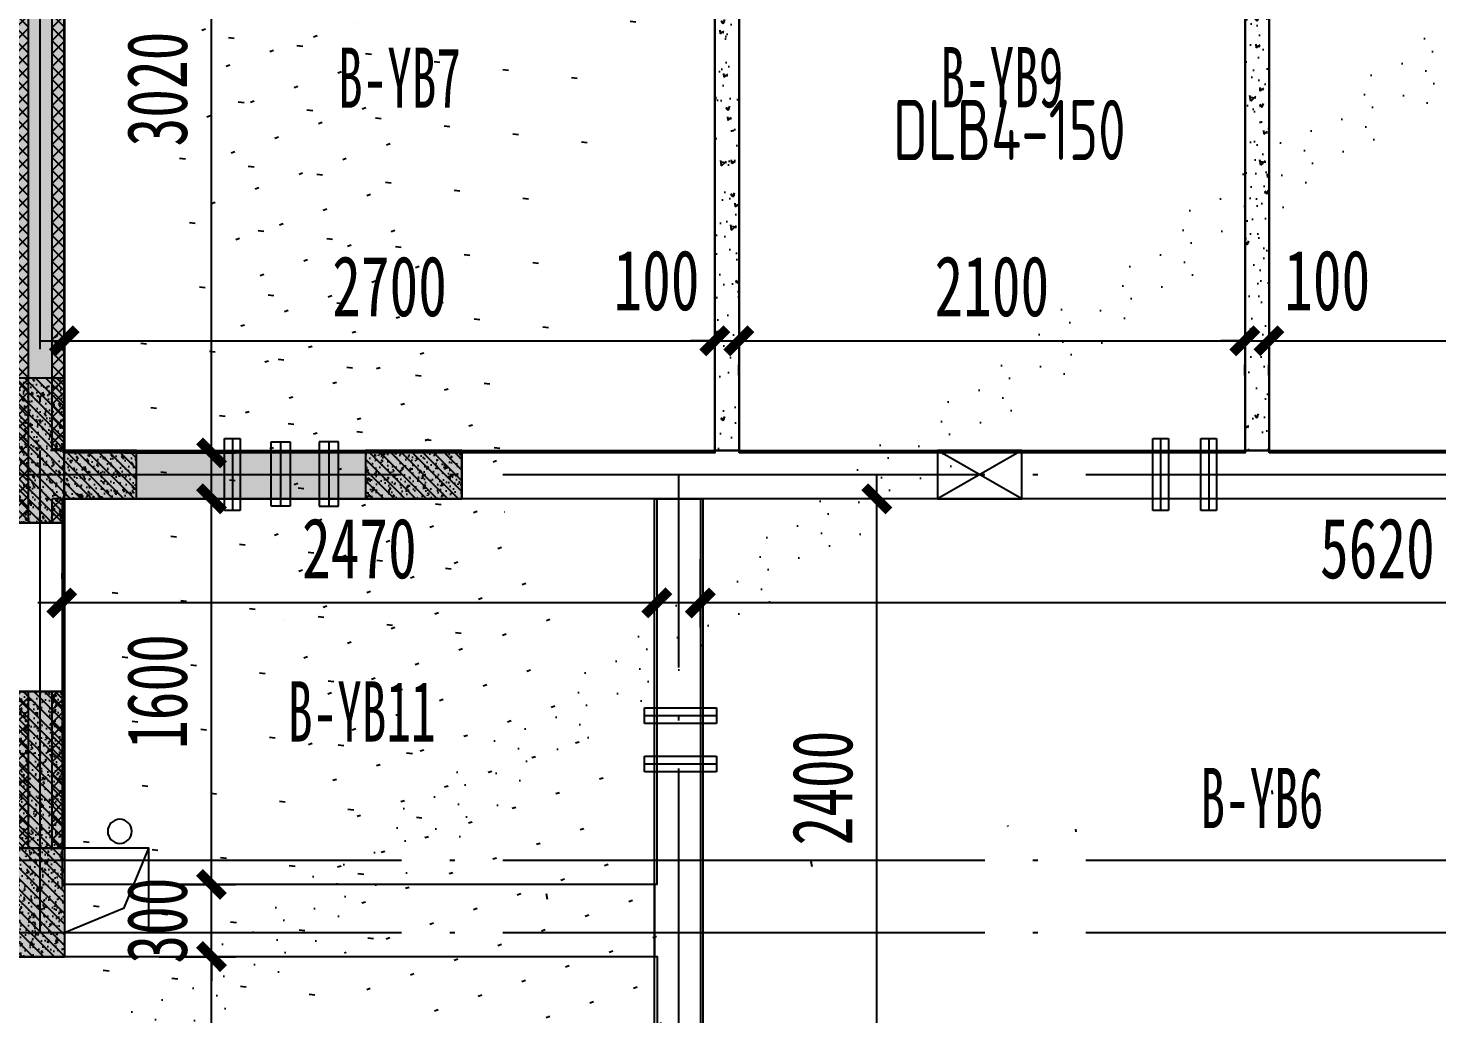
# Model space of a CAD drawing. Extents: x -3200779283 to -8106663, y 659664 to 1123462.
# Drawn here: x -8149051 to -8143204, y 1011501 to 1015590 of the extents above; entities that cross this region are included whole.
import ezdxf
from ezdxf.enums import TextEntityAlignment as Align
from ezdxf.xclip import XClip

# ---------------------------------------------------------------- set-up
doc = ezdxf.new("R2010")
doc.units = 0
doc.header["$LTSCALE"] = 1000
doc.header["$MEASUREMENT"] = 0
doc.header["$XCLIPFRAME"] = 0
for name, pattern in [('120-墙体$0$CENTER2', [1.125, 0.75, -0.125, 0.125, -0.125]), ('120-墙体$0$CONTINOUS', [0]), ('3#-轴线$0$DOTE', [2.42, 2, -0.2, 0.02, -0.2]), ('3#4#5#$0$DASH', [0.35, 0.25, -0.1]), ('DASH', [0.35, 0.25, -0.1])]:
    doc.linetypes.add(name, pattern=pattern)
doc.layers.get('Defpoints').update_dxf_attribs({"color": 30, "linetype": 'DASH'})
for name, color, linetype in [('120-墙体$0$DUCT-排烟中心线', 5, '120-墙体$0$CENTER2'), ('120-墙体$0$DUCT-排烟管', 2, 'Continuous'), ('120-墙体$0$DUCT-送风中心线', 5, '120-墙体$0$CENTER2'), ('120-墙体$0$DUCT-送风管', 4, 'Continuous'), ('120-墙体$0$S-SLAB-HOLE', 5, 'Continuous'), ('120-墙体$0$S-WALL', 40, 'Continuous'), ('120-墙体$0$S-WALL-BEAM', 120, 'Continuous'), ('120-墙体$0$S-WALL-COLU', 252, '120-墙体$0$CONTINOUS'), ('120-墙体$0$S-WALL-COLU-HATC', 16, 'Continuous'), ('120-墙体$0$S-WALL-HATC', 253, 'Continuous'), ('120-墙体$0$提结构条件', 7, 'Continuous'), ('120-墙体$0$暖-首层和标准层暖通套管_TZ$0$H-暖洞-穿梁', 3, 'Continuous'), ('3#-轴线$0$A-ANNO-DOTE', 10, '3#-轴线$0$DOTE'), ('3#4#5#$0$PC-SLAB', 6, '3#4#5#$0$DASH'), ('3#4#5#$0$S-ANNO-TEXT', 7, 'Continuous'), ('3#4#5#$0$S-DIMS-SLAB', 120, 'Continuous'), ('3#4#5#$0$S-PC-FQ-WYQ', 4, 'Continuous'), ('3#4#5#$0$S-PC-SLAB', 6, 'Continuous'), ('3#4#5#$0$S-WALL-HATC', 253, 'Continuous'), ('3#4#5#模板$0$S-SLAB-TEXT', 120, 'Continuous')]:
    doc.layers.add(name, color=color, linetype=linetype)
doc.styles.add('3#4#5#$0$外部参照 1$0$宋体', font='', dxfattribs={"width": 0.8})
doc.styles.add('3#4#5#$0$楷体', font='', dxfattribs={"width": 0.7})
doc.styles.add('3#4#5#模板$0$TSSD_Rein', font='tssdeng.shx', dxfattribs={"width": 0.7, "bigfont": 'hztxt.shx'})
doc.styles.get('3#4#5#$0$外部参照 1$0$宋体').set_extended_font_data('SimSun')
doc.styles.get('3#4#5#$0$楷体').set_extended_font_data('KaiTi_GB2312')
doc.dimstyles.new('3#4#5#$0$TSSD_100_100', dxfattribs={"dimtxt": 250, "dimasz": 100, "dimexe": 100, "dimexo": 250, "dimgap": 100, "dimtad": 1, "dimdec": 0, "dimzin": 0, "dimdsep": 46, "dimtxsty": '3#4#5#$0$楷体', "dimblk": '3#4#5#$0$_ArchTick', "dimcen": 0, "dimdle": 100, "dimclrt": 7, "dimadec": 0, "dimazin": 0, "dimtfac": 1, "dimtdec": 0, "dimtix": 1, "dimtmove": 2, "dimatfit": 3, "dimfxl": 1, "dimtolj": 1, "dimtzin": 0, "dimarcsym": 0})

# ---------------------------------------------------------------- blocks, each defined once
blk = doc.blocks.new('3#4#5#模板$0$banhou-1')
at = {"layer": '3#4#5#模板$0$S-SLAB-TEXT', "style": '3#4#5#模板$0$TSSD_Rein', "width": 0.7}
blk.add_text('DLB4-150', height=250, dxfattribs=at).set_placement((86001, 30517.2), align=Align.BOTTOM_LEFT)
blk = doc.blocks.new('3#4#5#$0$B-YWQ6')
at = {"layer": '3#4#5#$0$S-PC-FQ-WYQ'}
h = blk.add_hatch(dxfattribs=at)
h.set_pattern_fill('ANSI37', color=256, scale=12, angle=90)
h.set_pattern_definition([(135, (-989707.843, 842389.808), (-26.9407684, -26.9407684), []), (225, (-989707.843, 842389.808), (26.9407684, -26.9407684), [])])
h.paths.add_polyline_path([(-127905.3, 326688.4), (-127855.3, 326688.4), (-127855.4, 329388.4), (-127905.4, 329388.4)])
h.paths.add_polyline_path([(-127855.2, 326488.4), (-127905.2, 326488.4), (-127905.2, 326388.4), (-127855.2, 326388.4)])
h = blk.add_hatch(dxfattribs=at)
h.set_pattern_fill('ANSI37', color=256, scale=12, angle=90)
h.set_pattern_definition([(135, (-989557.843, 842389.808), (-26.9407684, -26.9407684), []), (225, (-989557.843, 842389.808), (26.9407684, -26.9407684), [])])
h.paths.add_polyline_path([(-127755.2, 326388.4), (-127705.2, 326388.4), (-127705.4, 329388.4), (-127755.4, 329388.4)])
h = blk.add_hatch(dxfattribs=at)
h.set_pattern_fill('ANSI37', color=256, scale=12, angle=90)
h.set_pattern_definition([(135, (-989707.604, 838589.808), (-26.9407684, -26.9407684), []), (225, (-989707.604, 838589.808), (26.9407684, -26.9407684), [])])
h.paths.add_polyline_path([(-127905.4, 325038.3), (-127855.4, 325038.3), (-127855.2, 325688.4), (-127905.2, 325688.4)])
h = blk.add_hatch(dxfattribs=at)
h.set_pattern_fill('ANSI37', color=256, scale=12, angle=90)
h.set_pattern_definition([(135, (-989557.604, 838589.808), (-26.9407684, -26.9407684), []), (225, (-989557.604, 838589.808), (26.9407684, -26.9407684), [])])
h.paths.add_polyline_path([(-127755.4, 325038.3), (-127705.4, 325038.3), (-127705.2, 325688.4), (-127755.2, 325688.4)])
for p, q in [((-127906, 326688.4), (-127855.3, 326688.4)), ((-127905.2, 326488.4), (-127855.2, 326488.4))]:
    blk.add_line(p, q, dxfattribs=at)
blk.add_lwpolyline([(-127855.3, 326688.4), (-127855.4, 329388.4), (-127905.4, 329388.4), (-127905.2, 326388.4), (-127855.2, 326388.4), (-127855.2, 326488.4)], dxfattribs=at)
for points in [[(-127905.4, 329388.4), (-127705.4, 329388.4), (-127705.2, 326388.4), (-127905.2, 326388.4)], [(-127755.2, 326388.4), (-127705.2, 326388.4), (-127705.4, 329388.4), (-127755.4, 329388.4)], [(-127905.4, 326388.4), (-127705.2, 326388.4), (-127705.2, 325688.4), (-127905.4, 325688.4)], [(-127905.4, 325038.3), (-127855.4, 325038.3), (-127855.2, 325688.4), (-127905.2, 325688.4)], [(-127905.2, 325688.4), (-127705.2, 325688.4), (-127705.4, 325038.3), (-127905.4, 325038.3)], [(-127755.4, 325038.3), (-127705.4, 325038.3), (-127705.2, 325688.4), (-127755.2, 325688.4)]]:
    blk.add_lwpolyline(points, close=True, dxfattribs=at)
blk = doc.blocks.new('3#4#5#$0$A$C53EF3948')
at = {"layer": '3#4#5#$0$S-PC-FQ-WYQ', "xscale": -1}
blk.add_blockref('3#4#5#$0$B-YWQ6', (-106005.9, -329888.5), dxfattribs=at)
blk = doc.blocks.new('3#4#5#$0$ban3')
at = {"layer": '3#4#5#$0$S-WALL-HATC', "ltscale": 100}
h = blk.add_hatch(dxfattribs=at)
h.set_pattern_fill('AR-CONC', color=256, scale=25, angle=-270, style=0)
h.set_pattern_definition([(140, (0, 0), (15.688034, 179.315046), [18.75, -206.25]), (85, (0, 0), (-188.04803, -34.68783), [15, -165]), (190.4514, (1.3, 14.94), (-172.359886, 144.627345), [15.93505, -175.28553]), (136.1842, (-50, 0), (41.37975, 266.81026), [28.125, -309.375]), (186.6356, (-46.55, 22.23), (-243.52947, 233.66568), [23.90257, -262.92825]), (81.1842, (-50, 0), (-243.52965, 233.66549), [22.5, -247.5]), (111, (-37.5, 25), (100.654723, 149.226763), [18.75, -206.25]), (56, (-37.5, 25), (-181.28751, 60.82883), [15, -165]), (161.4514, (-29.11, 37.44), (-80.632624, 210.05566), [15.93505, -175.28553]), (127.5, (0, 0), (-83.2234635, 3.039964), [0, -163, 0, -167.5, 0, -165.625]), (97.5, (0, 0), (-98.602928, 65.767384), [0, -95.5, 0, -159.25, 0, -63.125]), (57.5, (0, -55.75), (5.638718, 133.455609), [0, -62.5, 0, -195, 0, -258.75]), (47.5, (0, -80.75), (-25.026246, 145.796542), [0, -81.25, 0, -129.5, 0, -183.75])])
h.paths.add_polyline_path([(-216732, 412975), (-216832, 412975), (-216832, 409975), (-216732, 409975)])
h.paths.add_polyline_path([(-214532, 412975), (-214632, 412975), (-214632, 409975), (-214532, 409975)])
h = blk.add_hatch(dxfattribs=at)
h.set_pattern_fill('AR-CONC', color=256, scale=25, angle=-270, style=0)
h.set_pattern_definition([(140, (-37341029879.81, -2020433658.35), (15.68803374565, 179.3150456502), [18.75, -206.25]), (85, (-37341029879.81, -2020433658.35), (-188.048033425, -34.68783340325), [15, -165]), (190.4514, (-37341029878.5, -2020433643.4), (-172.3598855152, 144.6273454285), [15.9350475, -175.285528]), (136.1842, (-37341029929.8, -2020433658.35), (41.3797535823, 266.8102621564), [28.125, -309.375]), (186.6356, (-37341029926.36, -2020433636.12), (-243.5294677251, 233.6656763872), [23.902572, -262.92825]), (81.1842, (-37341029929.8, -2020433658.35), (-243.5296502313, 233.6654862834), [22.5, -247.5]), (111, (-37341029917.31, -2020433633.35), (100.65472266633, 149.2267630296), [18.75, -206.25]), (56, (-37341029917.31, -2020433633.35), (-181.2875112617, 60.8288329804), [15, -165]), (161.4514, (-37341029908.92, -2020433620.92), (-80.6326241775, 210.0556571454), [15.9350475, -175.285528]), (127.5, (-37341029879.81, -2020433658.35), (-83.22346345783, 3.03996382932), [0, -163, 0, -167.5, 0, -165.625]), (97.5, (-37341029879.81, -2020433658.35), (-98.6029279706, 65.76738436054), [0, -95.5, 0, -159.25, 0, -63.125]), (57.5, (-37341029879.81, -2020433714.1), (5.6387179336, 133.4556090431), [0, -62.5, 0, -195, 0, -258.75]), (47.5, (-37341029879.81, -2020433739.1), (-25.02624558308, 145.7965423356), [0, -81.25, 0, -129.5, 0, -183.75])])
h.paths.add_polyline_path([(-214282, 407875.9), (-214282, 408175.9), (-211832.4, 408175.2), (-211832.4, 407875.2)])
at = {"layer": '3#4#5#$0$S-PC-SLAB'}
for points in [[(-216832, 409965), (-216832, 412985), (-219532, 412985), (-219532, 409965)], [(-214632, 409965), (-214632, 412985), (-216732, 412985), (-216732, 409965)], [(-211832, 409965), (-211832, 412985), (-214532, 412985), (-214532, 409965)], [(-214472, 407375), (-220092, 407375), (-220092, 409775), (-214472, 409775)], [(-214292, 409775), (-211822, 409775), (-211822, 408175.9), (-214292, 408175.9)], [(-214292, 406375.9), (-211022, 406375.9), (-211022, 407875.9), (-214292, 407875.9)]]:
    blk.add_lwpolyline(points, close=True, dxfattribs=at)
at = {"layer": '3#4#5#$0$S-WALL-HATC', "ltscale": 100}
for points in [[(-216732, 409975), (-216732, 412975), (-216832, 412975), (-216832, 409975)], [(-214532, 409975), (-214532, 412975), (-214632, 412975), (-214632, 409975)], [(-214282, 407875.9), (-214282, 408175.9), (-211832.4, 408175.2), (-211832.4, 407875.2)]]:
    blk.add_lwpolyline(points, close=True, dxfattribs=at)
blk = doc.blocks.new('3#4#5#$0$_ArchTick')
at = {"color": 0, "linetype": 'ByBlock', "const_width": 0.4}
blk.add_lwpolyline([(-0.5, -0.5), (0.5, 0.5)], dxfattribs=at)
blk = doc.blocks.new('*D807')
at = {"layer": '3#4#5#$0$S-DIMS-SLAB', "color": 0, "lineweight": -2, "transparency": 16777216}
for p, q in [((173696.4, 163029.9), (176596.4, 163029.9)), ((173796.4, 162887.7), (173796.4, 162929.9)), ((176496.4, 162887.7), (176496.4, 162929.9))]:
    blk.add_line(p, q, dxfattribs=at)
at = {"layer": 'Defpoints', "color": 0, "transparency": 16777216}
for p in [(173796.4, 163137.7), (176496.4, 163137.7), (176496.4, 163029.9)]:
    blk.add_point(p, dxfattribs=at)
at = {"layer": '3#4#5#$0$S-DIMS-SLAB', "color": 0, "lineweight": -2, "transparency": 16777216, "xscale": 100, "yscale": 100, "zscale": 100, "rotation": 180}
blk.add_blockref('3#4#5#$0$_ArchTick', (173796.4, 163029.9), dxfattribs=at)
at = {"layer": '3#4#5#$0$S-DIMS-SLAB', "color": 0, "lineweight": -2, "transparency": 16777216, "xscale": 100, "yscale": 100, "zscale": 100}
blk.add_blockref('3#4#5#$0$_ArchTick', (176496.4, 163029.9), dxfattribs=at)
at = {"layer": '3#4#5#$0$S-DIMS-SLAB', "color": 7, "transparency": 16777216, "insert": (175146.4, 163254.9), "char_height": 250, "attachment_point": 5, "style": '3#4#5#$0$楷体'}
blk.add_mtext('\\A1;2700', dxfattribs=at)
blk = doc.blocks.new('*D813')
at = {"layer": '3#4#5#$0$S-DIMS-SLAB', "color": 0, "lineweight": -2, "transparency": 16777216}
for p, q in [((172169.3, 159874.5), (172169.3, 162474.5)), ((172387, 162374.5), (172069.3, 162374.5)), ((172387, 159974.5), (172069.3, 159974.5))]:
    blk.add_line(p, q, dxfattribs=at)
at = {"layer": 'Defpoints', "color": 0, "transparency": 16777216}
for p in [(172169.3, 162374.5), (172637, 162374.5), (172637, 159974.5)]:
    blk.add_point(p, dxfattribs=at)
at = {"layer": '3#4#5#$0$S-DIMS-SLAB', "color": 0, "lineweight": -2, "transparency": 16777216, "xscale": 100, "yscale": 100, "zscale": 100}
for p, rotation in [((172169.3, 162374.5), 90), ((172169.3, 159974.5), 270)]:
    blk.add_blockref('3#4#5#$0$_ArchTick', p, dxfattribs=dict(at, rotation=rotation))
at = {"layer": '3#4#5#$0$S-DIMS-SLAB', "color": 7, "transparency": 16777216, "insert": (171944.3, 161174.5), "char_height": 250, "attachment_point": 5, "rotation": 90, "style": '3#4#5#$0$楷体'}
blk.add_mtext('\\A1;2400', dxfattribs=at)
blk = doc.blocks.new('*D815')
at = {"layer": '3#4#5#$0$S-DIMS-SLAB', "color": 0, "lineweight": -2, "transparency": 16777216}
for p, q in [((168786.1, 162066.6), (168786.1, 162042.6)), ((171256.1, 162066.6), (171256.1, 162042.6)), ((171356.1, 161942.6), (168686.1, 161942.6))]:
    blk.add_line(p, q, dxfattribs=at)
at = {"layer": 'Defpoints', "color": 0, "transparency": 16777216}
for p in [(168786.1, 161942.6), (168786.1, 161816.6), (171256.1, 161816.6)]:
    blk.add_point(p, dxfattribs=at)
at = {"layer": '3#4#5#$0$S-DIMS-SLAB', "color": 0, "lineweight": -2, "transparency": 16777216, "xscale": 100, "yscale": 100, "zscale": 100, "rotation": 180}
blk.add_blockref('3#4#5#$0$_ArchTick', (168786.1, 161942.6), dxfattribs=at)
at = {"layer": '3#4#5#$0$S-DIMS-SLAB', "color": 0, "lineweight": -2, "transparency": 16777216, "xscale": 100, "yscale": 100, "zscale": 100}
blk.add_blockref('3#4#5#$0$_ArchTick', (171256.1, 161942.6), dxfattribs=at)
at = {"layer": '3#4#5#$0$S-DIMS-SLAB', "color": 7, "transparency": 16777216, "insert": (170021.1, 162167.6), "char_height": 250, "attachment_point": 5, "style": '3#4#5#$0$楷体'}
blk.add_mtext('\\A1;2470', dxfattribs=at)
blk = doc.blocks.new('*D816')
at = {"layer": '3#4#5#$0$S-DIMS-SLAB', "color": 0, "lineweight": -2, "transparency": 16777216}
for p, q in [((169407.8, 162464.5), (169407.8, 165684.5)), ((169046.4, 165584.5), (169507.8, 165584.5)), ((169046.4, 162564.5), (169507.8, 162564.5))]:
    blk.add_line(p, q, dxfattribs=at)
at = {"layer": 'Defpoints', "color": 0, "transparency": 16777216}
for p in [(168796.4, 165584.5), (169407.8, 165584.5), (168796.4, 162564.5)]:
    blk.add_point(p, dxfattribs=at)
at = {"layer": '3#4#5#$0$S-DIMS-SLAB', "color": 0, "lineweight": -2, "transparency": 16777216, "xscale": 100, "yscale": 100, "zscale": 100}
for p, rotation in [((169407.8, 165584.5), 90), ((169407.8, 162564.5), 270)]:
    blk.add_blockref('3#4#5#$0$_ArchTick', p, dxfattribs=dict(at, rotation=rotation))
at = {"layer": '3#4#5#$0$S-DIMS-SLAB', "color": 7, "transparency": 16777216, "insert": (169182.8, 164074.5), "char_height": 250, "attachment_point": 5, "rotation": 90, "style": '3#4#5#$0$楷体'}
blk.add_mtext('\\A1;3020', dxfattribs=at)
blk = doc.blocks.new('*D817')
at = {"layer": '3#4#5#$0$S-DIMS-SLAB', "color": 0, "lineweight": -2, "transparency": 16777216}
for p, q in [((171436.4, 162124.5), (171436.4, 161842.6)), ((177056.4, 162124.5), (177056.4, 161842.6)), ((177156.4, 161942.6), (171336.4, 161942.6))]:
    blk.add_line(p, q, dxfattribs=at)
at = {"layer": 'Defpoints', "color": 0, "transparency": 16777216}
for p in [(171436.4, 162374.5), (177056.4, 162374.5), (171436.4, 161942.6)]:
    blk.add_point(p, dxfattribs=at)
at = {"layer": '3#4#5#$0$S-DIMS-SLAB', "color": 0, "lineweight": -2, "transparency": 16777216, "xscale": 100, "yscale": 100, "zscale": 100, "rotation": 180}
blk.add_blockref('3#4#5#$0$_ArchTick', (171436.4, 161942.6), dxfattribs=at)
at = {"layer": '3#4#5#$0$S-DIMS-SLAB', "color": 0, "lineweight": -2, "transparency": 16777216, "xscale": 100, "yscale": 100, "zscale": 100}
blk.add_blockref('3#4#5#$0$_ArchTick', (177056.4, 161942.6), dxfattribs=at)
at = {"layer": '3#4#5#$0$S-DIMS-SLAB', "color": 7, "transparency": 16777216, "insert": (174246.4, 162167.6), "char_height": 250, "attachment_point": 5, "style": '3#4#5#$0$楷体'}
blk.add_mtext('\\A1;5620', dxfattribs=at)
blk = doc.blocks.new('*D818')
at = {"layer": '3#4#5#$0$S-DIMS-SLAB', "color": 0, "lineweight": -2, "transparency": 16777216}
for p, q in [((173696.4, 163029.9), (173596.4, 163029.9)), ((173696.4, 163029.9), (173796.4, 163029.9)), ((173796.4, 163029.9), (173896.4, 163029.9)), ((173696.4, 162887.7), (173696.4, 162929.9)), ((173796.4, 162887.7), (173796.4, 162929.9))]:
    blk.add_line(p, q, dxfattribs=at)
at = {"layer": 'Defpoints', "color": 0, "transparency": 16777216}
for p in [(173696.4, 163137.7), (173796.4, 163137.7), (173796.4, 163029.9)]:
    blk.add_point(p, dxfattribs=at)
at = {"layer": '3#4#5#$0$S-DIMS-SLAB', "color": 0, "lineweight": -2, "transparency": 16777216, "xscale": 100, "yscale": 100, "zscale": 100}
blk.add_blockref('3#4#5#$0$_ArchTick', (173696.4, 163029.9), dxfattribs=at)
at = {"layer": '3#4#5#$0$S-DIMS-SLAB', "color": 0, "lineweight": -2, "transparency": 16777216, "xscale": 100, "yscale": 100, "zscale": 100, "rotation": 180}
blk.add_blockref('3#4#5#$0$_ArchTick', (173796.4, 163029.9), dxfattribs=at)
at = {"layer": '3#4#5#$0$S-DIMS-SLAB', "color": 7, "transparency": 16777216, "insert": (174038.3, 163279.9), "char_height": 250, "attachment_point": 5, "style": '3#4#5#$0$楷体'}
blk.add_mtext('\\A1;100', dxfattribs=at)
blk = doc.blocks.new('*D819')
at = {"layer": '3#4#5#$0$S-DIMS-SLAB', "color": 0, "lineweight": -2, "transparency": 16777216}
for p, q in [((171496.4, 163029.9), (173796.4, 163029.9)), ((171596.4, 162887.7), (171596.4, 162929.9)), ((173696.4, 162887.7), (173696.4, 162929.9))]:
    blk.add_line(p, q, dxfattribs=at)
at = {"layer": 'Defpoints', "color": 0, "transparency": 16777216}
for p in [(171596.4, 163137.7), (173696.4, 163137.7), (173696.4, 163029.9)]:
    blk.add_point(p, dxfattribs=at)
at = {"layer": '3#4#5#$0$S-DIMS-SLAB', "color": 0, "lineweight": -2, "transparency": 16777216, "xscale": 100, "yscale": 100, "zscale": 100, "rotation": 180}
blk.add_blockref('3#4#5#$0$_ArchTick', (171596.4, 163029.9), dxfattribs=at)
at = {"layer": '3#4#5#$0$S-DIMS-SLAB', "color": 0, "lineweight": -2, "transparency": 16777216, "xscale": 100, "yscale": 100, "zscale": 100}
blk.add_blockref('3#4#5#$0$_ArchTick', (173696.4, 163029.9), dxfattribs=at)
at = {"layer": '3#4#5#$0$S-DIMS-SLAB', "color": 7, "transparency": 16777216, "insert": (172646.4, 163254.9), "char_height": 250, "attachment_point": 5, "style": '3#4#5#$0$楷体'}
blk.add_mtext('\\A1;2100', dxfattribs=at)
blk = doc.blocks.new('*D820')
at = {"layer": '3#4#5#$0$S-DIMS-SLAB', "color": 0, "lineweight": -2, "transparency": 16777216}
for p, q in [((171496.4, 163029.9), (171396.4, 163029.9)), ((171496.4, 163029.9), (171596.4, 163029.9)), ((171596.4, 163029.9), (171696.4, 163029.9)), ((171496.4, 162887.7), (171496.4, 162929.9)), ((171596.4, 162887.7), (171596.4, 162929.9))]:
    blk.add_line(p, q, dxfattribs=at)
at = {"layer": 'Defpoints', "color": 0, "transparency": 16777216}
for p in [(171496.4, 163137.7), (171596.4, 163137.7), (171596.4, 163029.9)]:
    blk.add_point(p, dxfattribs=at)
at = {"layer": '3#4#5#$0$S-DIMS-SLAB', "color": 0, "lineweight": -2, "transparency": 16777216, "xscale": 100, "yscale": 100, "zscale": 100}
blk.add_blockref('3#4#5#$0$_ArchTick', (171496.4, 163029.9), dxfattribs=at)
at = {"layer": '3#4#5#$0$S-DIMS-SLAB', "color": 0, "lineweight": -2, "transparency": 16777216, "xscale": 100, "yscale": 100, "zscale": 100, "rotation": 180}
blk.add_blockref('3#4#5#$0$_ArchTick', (171596.4, 163029.9), dxfattribs=at)
at = {"layer": '3#4#5#$0$S-DIMS-SLAB', "color": 7, "transparency": 16777216, "insert": (171254.4, 163279.9), "char_height": 250, "attachment_point": 5, "style": '3#4#5#$0$楷体'}
blk.add_mtext('\\A1;100', dxfattribs=at)
blk = doc.blocks.new('*D821')
at = {"layer": '3#4#5#$0$S-DIMS-SLAB', "color": 0, "lineweight": -2, "transparency": 16777216}
for p, q in [((168696.4, 163029.9), (171596.4, 163029.9)), ((168796.4, 162887.7), (168796.4, 162929.9)), ((171496.4, 162887.7), (171496.4, 162929.9))]:
    blk.add_line(p, q, dxfattribs=at)
at = {"layer": 'Defpoints', "color": 0, "transparency": 16777216}
for p in [(168796.4, 163137.7), (171496.4, 163137.7), (171496.4, 163029.9)]:
    blk.add_point(p, dxfattribs=at)
at = {"layer": '3#4#5#$0$S-DIMS-SLAB', "color": 0, "lineweight": -2, "transparency": 16777216, "xscale": 100, "yscale": 100, "zscale": 100, "rotation": 180}
blk.add_blockref('3#4#5#$0$_ArchTick', (168796.4, 163029.9), dxfattribs=at)
at = {"layer": '3#4#5#$0$S-DIMS-SLAB', "color": 0, "lineweight": -2, "transparency": 16777216, "xscale": 100, "yscale": 100, "zscale": 100}
blk.add_blockref('3#4#5#$0$_ArchTick', (171496.4, 163029.9), dxfattribs=at)
at = {"layer": '3#4#5#$0$S-DIMS-SLAB', "color": 7, "transparency": 16777216, "insert": (170146.4, 163254.9), "char_height": 250, "attachment_point": 5, "style": '3#4#5#$0$楷体'}
blk.add_mtext('\\A1;2700', dxfattribs=at)
blk = doc.blocks.new('*D824')
at = {"layer": '3#4#5#$0$S-DIMS-SLAB', "color": 0, "lineweight": -2, "transparency": 16777216}
for p, q in [((169407.5, 158875.4), (169407.5, 160575.5)), ((169189.8, 160475.5), (169507.5, 160475.5)), ((169198.4, 158975.4), (169507.5, 158975.4))]:
    blk.add_line(p, q, dxfattribs=at)
at = {"layer": 'Defpoints', "color": 0, "transparency": 16777216}
for p in [(168939.8, 160475.5), (169407.5, 160475.5), (168948.4, 158975.4)]:
    blk.add_point(p, dxfattribs=at)
at = {"layer": '3#4#5#$0$S-DIMS-SLAB', "color": 0, "lineweight": -2, "transparency": 16777216, "xscale": 100, "yscale": 100, "zscale": 100}
for p, rotation in [((169407.5, 160475.5), 90), ((169407.5, 158975.4), 270)]:
    blk.add_blockref('3#4#5#$0$_ArchTick', p, dxfattribs=dict(at, rotation=rotation))
at = {"layer": '3#4#5#$0$S-DIMS-SLAB', "color": 7, "transparency": 16777216, "insert": (169182.5, 159725.4), "char_height": 250, "attachment_point": 5, "rotation": 90, "style": '3#4#5#$0$楷体'}
blk.add_mtext('\\A1;1500', dxfattribs=at)
blk = doc.blocks.new('*D825')
at = {"layer": '3#4#5#$0$S-DIMS-SLAB', "color": 0, "lineweight": -2, "transparency": 16777216}
for p, q in [((169407.5, 160774.9), (169407.5, 160874.9)), ((169189.8, 160774.9), (169507.5, 160774.9)), ((169407.5, 160474.9), (169407.5, 160774.9)), ((169189.8, 160474.9), (169507.5, 160474.9)), ((169407.5, 160474.9), (169407.5, 160374.9))]:
    blk.add_line(p, q, dxfattribs=at)
at = {"layer": 'Defpoints', "color": 0, "transparency": 16777216}
for p in [(168939.8, 160774.9), (169407.5, 160774.9), (168939.8, 160474.9)]:
    blk.add_point(p, dxfattribs=at)
at = {"layer": '3#4#5#$0$S-DIMS-SLAB', "color": 0, "lineweight": -2, "transparency": 16777216, "xscale": 100, "yscale": 100, "zscale": 100}
for p, rotation in [((169407.5, 160774.9), 270), ((169407.5, 160474.9), 90)]:
    blk.add_blockref('3#4#5#$0$_ArchTick', p, dxfattribs=dict(at, rotation=rotation))
at = {"layer": '3#4#5#$0$S-DIMS-SLAB', "color": 7, "transparency": 16777216, "insert": (169182.5, 160624.9), "char_height": 250, "attachment_point": 5, "rotation": 90, "style": '3#4#5#$0$楷体'}
blk.add_mtext('\\A1;300', dxfattribs=at)
blk = doc.blocks.new('*D826')
at = {"layer": '3#4#5#$0$S-DIMS-SLAB', "color": 0, "lineweight": -2, "transparency": 16777216}
for p, q in [((169407.5, 160674.9), (169407.5, 162474.5)), ((169190.1, 162374.5), (169507.5, 162374.5)), ((169189.8, 160774.9), (169507.5, 160774.9))]:
    blk.add_line(p, q, dxfattribs=at)
at = {"layer": 'Defpoints', "color": 0, "transparency": 16777216}
for p in [(168940.1, 162374.5), (169407.5, 162374.5), (168939.8, 160774.9)]:
    blk.add_point(p, dxfattribs=at)
at = {"layer": '3#4#5#$0$S-DIMS-SLAB', "color": 0, "lineweight": -2, "transparency": 16777216, "xscale": 100, "yscale": 100, "zscale": 100}
for p, rotation in [((169407.5, 162374.5), 90), ((169407.5, 160774.9), 270)]:
    blk.add_blockref('3#4#5#$0$_ArchTick', p, dxfattribs=dict(at, rotation=rotation))
at = {"layer": '3#4#5#$0$S-DIMS-SLAB', "color": 7, "transparency": 16777216, "insert": (169182.5, 161574.7), "char_height": 250, "attachment_point": 5, "rotation": 90, "style": '3#4#5#$0$楷体'}
blk.add_mtext('\\A1;1600', dxfattribs=at)
blk = doc.blocks.new('*D827')
at = {"layer": '3#4#5#$0$S-DIMS-SLAB', "color": 0, "lineweight": -2, "transparency": 16777216}
for p, q in [((168786.1, 162066.6), (168786.1, 162042.6)), ((171256.1, 162066.6), (171256.1, 162042.6)), ((171356.1, 161942.6), (168686.1, 161942.6))]:
    blk.add_line(p, q, dxfattribs=at)
at = {"layer": 'Defpoints', "color": 0, "transparency": 16777216}
for p in [(168786.1, 161942.6), (168786.1, 161816.6), (171256.1, 161816.6)]:
    blk.add_point(p, dxfattribs=at)
at = {"layer": '3#4#5#$0$S-DIMS-SLAB', "color": 0, "lineweight": -2, "transparency": 16777216, "xscale": 100, "yscale": 100, "zscale": 100, "rotation": 180}
blk.add_blockref('3#4#5#$0$_ArchTick', (168786.1, 161942.6), dxfattribs=at)
at = {"layer": '3#4#5#$0$S-DIMS-SLAB', "color": 0, "lineweight": -2, "transparency": 16777216, "xscale": 100, "yscale": 100, "zscale": 100}
blk.add_blockref('3#4#5#$0$_ArchTick', (171256.1, 161942.6), dxfattribs=at)
at = {"layer": '3#4#5#$0$S-DIMS-SLAB', "color": 7, "transparency": 16777216, "insert": (170021.1, 162167.6), "char_height": 250, "attachment_point": 5, "style": '3#4#5#$0$楷体'}
blk.add_mtext('\\A1;2470', dxfattribs=at)
blk = doc.blocks.new('120-墙体$0$A$Ca94620f4')
at = {"layer": '120-墙体$0$DUCT-排烟中心线'}
for p, q in [((-4600, -2950.7), (-4600, -3249.3)), ((-4400, -2950.7), (-4400, -3249.3)), ((-547.7, -2950.7), (-547.7, -3249.3)), ((-2257.9, -4100), (-2556.6, -4100)), ((-2257.9, -4300), (-2556.6, -4300))]:
    blk.add_line(p, q, dxfattribs=at)
at = {"layer": '120-墙体$0$DUCT-排烟管'}
for p, q in [((-4632.5, -2950.7), (-4632.5, -3249.3)), ((-4567.5, -2950.7), (-4632.5, -2950.7)), ((-4567.5, -3249.3), (-4567.5, -2950.7)), ((-4432.5, -2950.7), (-4432.5, -3249.3)), ((-4367.5, -2950.7), (-4432.5, -2950.7)), ((-4367.5, -3249.3), (-4367.5, -2950.7)), ((-580.2, -2950.7), (-580.2, -3249.3)), ((-515.2, -2950.7), (-580.2, -2950.7)), ((-515.2, -3249.3), (-515.2, -2950.7)), ((-4632.5, -3249.3), (-4567.5, -3249.3)), ((-4432.5, -3249.3), (-4367.5, -3249.3)), ((-580.2, -3249.3), (-515.2, -3249.3)), ((-2257.9, -4067.5), (-2556.6, -4067.5)), ((-2556.6, -4067.5), (-2556.6, -4132.5)), ((-2257.9, -4132.5), (-2257.9, -4067.5)), ((-2556.6, -4132.5), (-2257.9, -4132.5)), ((-2257.9, -4267.5), (-2556.6, -4267.5)), ((-2556.6, -4267.5), (-2556.6, -4332.5)), ((-2257.9, -4332.5), (-2257.9, -4267.5)), ((-2556.6, -4332.5), (-2257.9, -4332.5))]:
    blk.add_line(p, q, dxfattribs=at)
at = {"layer": '120-墙体$0$DUCT-送风中心线'}
for p, q in [((-947.7, -2963.7), (-947.7, -3231)), ((-747.7, -2963.7), (-747.7, -3231))]:
    blk.add_line(p, q, dxfattribs=at)
at = {"layer": '120-墙体$0$DUCT-送风管'}
for p, q in [((-787.7, -2963.7), (-787.7, -3231)), ((-707.7, -2963.7), (-787.7, -2963.7)), ((-707.7, -3231), (-707.7, -2963.7)), ((-787.7, -3231), (-707.7, -3231))]:
    blk.add_line(p, q, dxfattribs=at)
at = {"layer": '120-墙体$0$提结构条件', "color": 3}
for p, q in [((-987.7, -3231), (-987.7, -2963.7)), ((-987.7, -2963.7), (-907.7, -2963.7)), ((-907.7, -2963.7), (-907.7, -3231)), ((-907.7, -3231), (-987.7, -3231))]:
    blk.add_line(p, q, dxfattribs=at)
at = {"layer": '120-墙体$0$暖-首层和标准层暖通套管_TZ$0$H-暖洞-穿梁', "color": 6}
for p, q in [((-3823.8, -3000), (-3473.8, -3200)), ((-3823.8, -3200), (-3473.8, -3000))]:
    blk.add_line(p, q, dxfattribs=at)
blk.add_lwpolyline([(-3823.8, -3000), (-3473.8, -3000), (-3473.8, -3200), (-3823.8, -3200)], close=True, dxfattribs=at)
blk = doc.blocks.new('120-墙体$0$A$C8f34f6bc')
at = {"layer": '120-墙体$0$S-SLAB-HOLE'}
for p, q in [((-3150, -400), (-3150, 0)), ((-2800, -400), (-2800, 0)), ((-2800, -400), (-3150, -400))]:
    blk.add_line(p, q, dxfattribs=at)
for points in [[(-2800, 0), (-3061.6, -64.3), (-3150, -400)], [(0, -5000), (-248.2, -4896.9), (-350, -4650)]]:
    blk.add_lwpolyline(points, dxfattribs=at)
blk.add_lwpolyline([(-350, -5000), (-350, -4650), (0, -4650), (0, -5000)], close=True, dxfattribs=at)
for centre, radius in [((-4950, -150), 55), ((-230, -4580), 50)]:
    blk.add_circle(centre, radius, dxfattribs=at)
blk = doc.blocks.new('120-墙体')
at = {"layer": '120-墙体$0$S-WALL-COLU-HATC'}
h = blk.add_hatch(dxfattribs=at)
h.set_pattern_fill('AR-CONC', color=256, scale=10, angle=180)
h.set_pattern_definition([(230, (-15637.05, 223941.51), (-71.726018, 6.275213), [7.5, -82.5]), (175, (-15637.05, 223941.51), (13.875133, -75.219213), [6, -66]), (280.4514, (-15643.03, 223942.036), (-57.850938, -68.943954), [6.37402, -70.114211]), (226.1842, (-15637.05, 223921.51), (-106.724105, 16.5519), [11.25, -123.75]), (276.6356, (-15645.95, 223922.89), (-93.46627, -97.411787), [9.56103, -105.1713]), (171.1842, (-15637.05, 223921.51), (-93.466195, -97.41186), [9, -99]), (201, (-15647.05, 223926.51), (-59.690705, 40.261889), [7.5, -82.5]), (146, (-15647.05, 223926.51), (-24.331533, -72.515005), [6, -66]), (251.4514, (-15652.03, 223929.87), (-84.022263, -32.25305), [6.37402, -70.114211]), (217.5, (-15637.052, 223941.513), (-1.2159855, -33.2893854), [0, -65.2, 0, -67, 0, -66.25]), (187.5, (-15637.052, 223941.513), (-26.306954, -39.441171), [0, -38.2, 0, -63.7, 0, -25.25]), (147.5, (-15614.752, 223941.513), (-53.3822436, 2.2554872), [0, -25, 0, -78, 0, -103.5]), (137.5, (-15604.752, 223941.513), (-58.318617, -10.010498), [0, -32.5, 0, -51.8, 0, -73.5])])
h.paths.add_polyline_path([(-100, -3100), (-100, -2800), (100, -2800), (100, -3300), (100, -3400), (-100, -3400), (-100, -3300), (-400, -3300), (-400, -3100)])
h = blk.add_hatch(dxfattribs=at)
h.set_pattern_fill('ANSI31', color=256, scale=250, angle=180, style=0)
h.set_pattern_definition([(225, (-15637.052, 223941.513), (22.097087, -22.097087), [])])
h.paths.add_polyline_path([(-100, -3100), (-100, -2800), (100, -2800), (100, -3300), (100, -3400), (-100, -3400), (-100, -3300), (-400, -3300), (-400, -3100)])
h = blk.add_hatch(dxfattribs=at)
h.set_pattern_fill('AR-CONC', color=256, scale=10)
h.set_pattern_definition([(50, (-9954.75, -244207.816), (71.726018, -6.275213), [7.5, -82.5]), (355, (-9954.75, -244207.816), (-13.875133, 75.219213), [6, -66]), (100.4514, (-9948.77, -244208.34), (57.850938, 68.943954), [6.37402, -70.114211]), (46.1842, (-9954.75, -244187.82), (106.724105, -16.5519), [11.25, -123.75]), (96.6356, (-9945.86, -244189.2), (93.46627, 97.411787), [9.56103, -105.1713]), (351.1842, (-9954.75, -244187.82), (93.466195, 97.41186), [9, -99]), (21, (-9944.75, -244192.816), (59.690705, -40.261889), [7.5, -82.5]), (326, (-9944.75, -244192.816), (24.331533, 72.515005), [6, -66]), (71.4514, (-9939.775, -244196.17), (84.022263, 32.25305), [6.37402, -70.114211]), (37.5, (-9954.75, -244207.816), (1.2159855, 33.2893854), [0, -65.2, 0, -67, 0, -66.25]), (7.5, (-9954.75, -244207.816), (26.306954, 39.441171), [0, -38.2, 0, -63.7, 0, -25.25]), (327.5, (-9977.05, -244207.816), (53.3822436, -2.2554872), [0, -25, 0, -78, 0, -103.5]), (317.5, (-9987.05, -244207.816), (58.318617, 10.010498), [0, -32.5, 0, -51.8, 0, -73.5])])
h.paths.add_polyline_path([(-1750, -3300), (-1750, -3100), (-1350, -3100), (-1350, -3300)])
h = blk.add_hatch(dxfattribs=at)
h.set_pattern_fill('ANSI31', color=256, scale=250, style=0)
h.set_pattern_definition([(45, (-9954.75, -244207.816), (-22.097087, 22.097087), [])])
h.paths.add_polyline_path([(-1750, -3100), (-1750, -3300), (-1350, -3300), (-1350, -3100)])
h = blk.add_hatch(dxfattribs=at)
h.set_pattern_fill('AR-CONC', color=256, scale=10)
h.set_pattern_definition([(50, (12337.076, -241757.834), (71.726018, -6.275213), [7.5, -82.5]), (355, (12337.076, -241757.83), (-13.875133, 75.219213), [6, -66]), (100.4514, (12343.05, -241758.36), (57.850938, 68.943954), [6.37402, -70.114211]), (46.1842, (12337.08, -241737.83), (106.724105, -16.5519), [11.25, -123.75]), (96.6356, (12345.97, -241739.21), (93.46627, 97.411787), [9.56103, -105.1713]), (351.1842, (12337.08, -241737.83), (93.466195, 97.41186), [9, -99]), (21, (12347.076, -241742.834), (59.690705, -40.261889), [7.5, -82.5]), (326, (12347.076, -241742.83), (24.331533, 72.515005), [6, -66]), (71.4514, (12352.05, -241746.19), (84.022263, 32.25305), [6.37402, -70.114211]), (37.5, (12337.076, -241757.834), (1.2159855, 33.2893854), [0, -65.2, 0, -67, 0, -66.25]), (7.5, (12337.076, -241757.834), (26.306954, 39.441171), [0, -38.2, 0, -63.7, 0, -25.25]), (327.5, (12314.776, -241757.834), (53.3822436, -2.2554872), [0, -25, 0, -78, 0, -103.5]), (317.5, (12304.776, -241757.834), (58.318617, 10.010498), [0, -32.5, 0, -51.8, 0, -73.5])])
h.paths.add_polyline_path([(100, -4100), (-100, -4100), (-100, -4750), (100, -4750)])
h = blk.add_hatch(dxfattribs=at)
h.set_pattern_fill('ANSI31', color=256, scale=250, style=0)
h.set_pattern_definition([(45, (12337.076, -241757.834), (-22.097087, 22.097087), [])])
h.paths.add_polyline_path([(-100, -4750), (100, -4750), (100, -4100), (-100, -4100)])
h = blk.add_hatch(dxfattribs=at)
h.set_pattern_fill('AR-CONC', color=256, scale=10)
h.set_pattern_definition([(50, (-6817.546, -243940.35), (71.726018, -6.275213), [7.5, -82.5]), (355, (-6817.546, -243940.35), (-13.875133, 75.219213), [6, -66]), (100.4514, (-6811.57, -243940.875), (57.850938, 68.943954), [6.37402, -70.114211]), (46.1842, (-6817.546, -243920.35), (106.724105, -16.5519), [11.25, -123.75]), (96.6356, (-6808.65, -243921.73), (93.46627, 97.411787), [9.56103, -105.1713]), (351.1842, (-6817.55, -243920.35), (93.466195, 97.41186), [9, -99]), (21, (-6807.546, -243925.35), (59.690705, -40.261889), [7.5, -82.5]), (326, (-6807.546, -243925.35), (24.331533, 72.515005), [6, -66]), (71.4514, (-6802.57, -243928.71), (84.022263, 32.25305), [6.37402, -70.114211]), (37.5, (-6817.546, -243940.352), (1.2159855, 33.2893854), [0, -65.2, 0, -67, 0, -66.25]), (7.5, (-6817.546, -243940.352), (26.306954, 39.441171), [0, -38.2, 0, -63.7, 0, -25.25]), (327.5, (-6839.846, -243940.352), (53.3822436, -2.2554872), [0, -25, 0, -78, 0, -103.5]), (317.5, (-6849.846, -243940.35), (58.318617, 10.010498), [0, -32.5, 0, -51.8, 0, -73.5])])
h.paths.add_polyline_path([(100, -5000), (100, -4750), (-100, -4750), (-100, -5200), (200, -5200), (200, -5000)])
h = blk.add_hatch(dxfattribs=at)
h.set_pattern_fill('ANSI31', color=256, scale=250, style=0)
h.set_pattern_definition([(45, (-6817.546, -243940.352), (-22.097087, 22.097087), [])])
h.paths.add_polyline_path([(100, -5000), (100, -4750), (-100, -4750), (-100, -5200), (200, -5200), (200, -5000)])
at = {"layer": '120-墙体$0$S-WALL-HATC'}
for points in [[(100, 100), (-100, -100), (-100, -3100), (-33.3, -3200), (100, -3200)], [(-33.3, -3200), (-100, -3100), (-1750, -3100), (-1750, -3300), (-100, -3300)], [(-33.3, -3200), (-100, -3300), (-100, -3400), (100, -3400), (100, -3200)], [(100, -4100), (-100, -4100), (-100, -5200), (100, -5000)], [(200, -5200), (200, -5000), (100, -5000), (-100, -5200)]]:
    blk.add_hatch(color=256, dxfattribs=at).paths.add_polyline_path(points)
at = {"layer": '120-墙体$0$S-WALL'}
for p, q in [((-100, -100), (-100, -3100)), ((-1650, -3100), (-1750, -3100)), ((-1750, -3100), (-1750, -3300)), ((-100, -3100), (-1650, -3100)), ((-1750, -3300), (-1650, -3300)), ((-100, -3300), (-1650, -3300)), ((-100, -3300), (-100, -3400)), ((-100, -3400), (100, -3400)), ((-100, -4100), (100, -4100)), ((-100, -4100), (-100, -5200)), ((200, -5200), (-100, -5200))]:
    blk.add_line(p, q, dxfattribs=at)
at = {"layer": '120-墙体$0$S-WALL-BEAM'}
for points in [[(-6350, -3100), (-6350, -3300), (-1750, -3300), (-1750, -3100)], [(-2550, -3300), (-2750, -3300), (-2750, -8000), (-2550, -8000)], [(100, -3400), (-100, -3400), (-100, -4100), (100, -4100)]]:
    blk.add_lwpolyline(points, close=True, dxfattribs=at)
at = {"layer": '120-墙体$0$S-WALL-COLU', "linetype": 'ByBlock'}
for points in [[(-100, -3100), (-100, -2800), (100, -2800), (100, -3300), (100, -3400), (-100, -3400), (-100, -3300), (-400, -3300), (-400, -3100), (-100, -3100)], [(100, -5000), (100, -4750), (-100, -4750), (-100, -5200), (200, -5200), (200, -5000), (100, -5000)]]:
    blk.add_lwpolyline(points, dxfattribs=at)
at = {"layer": '120-墙体$0$S-WALL-COLU', "lineweight": -2}
for points in [[(-1750, -3300), (-1750, -3100), (-1350, -3100), (-1350, -3300)], [(100, -4100), (-100, -4100), (-100, -4750), (100, -4750)]]:
    blk.add_lwpolyline(points, close=True, dxfattribs=at)
for name, p in [('120-墙体$0$A$Ca94620f4', (-250, -100)), ('120-墙体$0$A$C8f34f6bc', (-100, -100))]:
    blk.add_blockref(name, p)
blk = doc.blocks.new('3#-轴线')
at = {"layer": '3#-轴线$0$A-ANNO-DOTE'}
for points in [[(21700, -5100), (21700, 5500)], [(-3000, -3200), (44800, -3200)], [(24350, -16100), (24350, -3200)], [(-3000, -4800), (44800, -4800)], [(-3000, -5100), (44800, -5100)]]:
    blk.add_lwpolyline(points, dxfattribs=at)
blk = doc.blocks.new('3#4#5#$0$5#')
at = {"layer": '3#4#5#$0$S-ANNO-TEXT', "xscale": -1}
blk.add_blockref('3#4#5#$0$ban3', (-43034.9, -247400.5), dxfattribs=at)
at = {"layer": '3#4#5#$0$PC-SLAB', "linetype": 'ByBlock', "style": '3#4#5#$0$外部参照 1$0$宋体', "width": 0.6}
for s, p in [('B-YB7', (170188, 164121.6)), ('B-YB9', (172688, 164121.6)), ('B-YB11', (170031.3, 161492.3)), ('B-YB6', (173767.3, 161131.2))]:
    blk.add_text(s, height=250, dxfattribs=at).set_placement(p, align=Align.MIDDLE)
at = {"layer": '3#4#5#$0$S-DIMS-SLAB'}
for base, p1, p2, angle, picture, middle in [((169407.8, 165584.5), (168796.4, 162564.5), (168796.4, 165584.5), 90, '*D816', (169182.8, 164074.5)), ((169407.5, 162374.5), (168939.8, 160774.9), (168940.1, 162374.5), 90, '*D826', (169182.5, 161574.7)), ((172169.3, 162374.5), (172637, 159974.5), (172637, 162374.5), 90, '*D813', (171944.3, 161174.5)), ((171436.4, 161942.6), (177056.4, 162374.5), (171436.4, 162374.5), 180, '*D817', (174246.4, 162167.6)), ((168786.1, 161942.6), (171256.1, 161816.6), (168786.1, 161816.6), 180, '*D815', (170021.1, 162167.6)), ((168786.1, 161942.6), (171256.1, 161816.6), (168786.1, 161816.6), 180, '*D827', (170021.1, 162167.6)), ((169407.5, 160774.9), (168939.8, 160474.9), (168939.8, 160774.9), 90, '*D825', (169182.5, 160624.9)), ((169407.5, 160475.5), (168948.4, 158975.4), (168939.8, 160475.5), 90, '*D824', (169182.5, 159725.4))]:
    dim = blk.add_linear_dim(base=base, p1=p1, p2=p2, angle=angle, dimstyle='3#4#5#$0$TSSD_100_100', dxfattribs=at)
    dim.commit()
    dim.dimension.update_dxf_attribs({"geometry": picture, "text_midpoint": middle})
for base, p1, p2, picture, middle in [((171496.4, 163029.9), (168796.4, 163137.7), (171496.4, 163137.7), '*D821', (170146.4, 163254.9)), ((173696.4, 163029.9), (171596.4, 163137.7), (173696.4, 163137.7), '*D819', (172646.4, 163254.9)), ((176496.4, 163029.9), (173796.4, 163137.7), (176496.4, 163137.7), '*D807', (175146.4, 163254.9))]:
    dim = blk.add_linear_dim(base=base, p1=p1, p2=p2, dimstyle='3#4#5#$0$TSSD_100_100', dxfattribs=at)
    dim.commit()
    dim.dimension.update_dxf_attribs({"geometry": picture, "text_midpoint": middle})
for base, p1, p2, picture, middle in [((171596.4, 163029.9), (171496.4, 163137.7), (171596.4, 163137.7), '*D820', (171254.4, 163279.9)), ((173796.4, 163029.9), (173696.4, 163137.7), (173796.4, 163137.7), '*D818', (174038.3, 163279.9))]:
    dim = blk.add_linear_dim(base=base, p1=p1, p2=p2, dimstyle='3#4#5#$0$TSSD_100_100', dxfattribs=at)
    dim.commit()
    dim.dimension.update_dxf_attribs({"geometry": picture, "text_midpoint": middle, "dimtype": 128})

msp = doc.modelspace()

# ---------------------------------------------------------------- block references
msp.add_blockref('3#-轴线', (-8170700.4, 1016938))
at = {"xscale": -1, "rotation": 3.622788229407092e-06}
msp.add_blockref('120-墙体', (-8149000.4, 1016938), dxfattribs=at)
at = {"layer": '3#4#5#$0$S-ANNO-TEXT'}
msp.add_blockref('3#4#5#$0$A$C53EF3948', (-8170800.4, 1017038.1), dxfattribs=at)
at = {"layer": '3#4#5#$0$S-PC-SLAB'}
msp.add_blockref('3#4#5#$0$5#', (-8317697.2, 851263.1), dxfattribs=at)
at = {"layer": '3#4#5#模板$0$S-SLAB-TEXT'}
ref = msp.add_blockref('3#4#5#模板$0$banhou-1', (-8231461.4, 984450.5), dxfattribs=at)
XClip(ref).set_block_clipping_path([(81660.923798101, 21287.4730024564), (102660.923798101, 35476.8525522163)])

doc.saveas('drawing.dxf')
